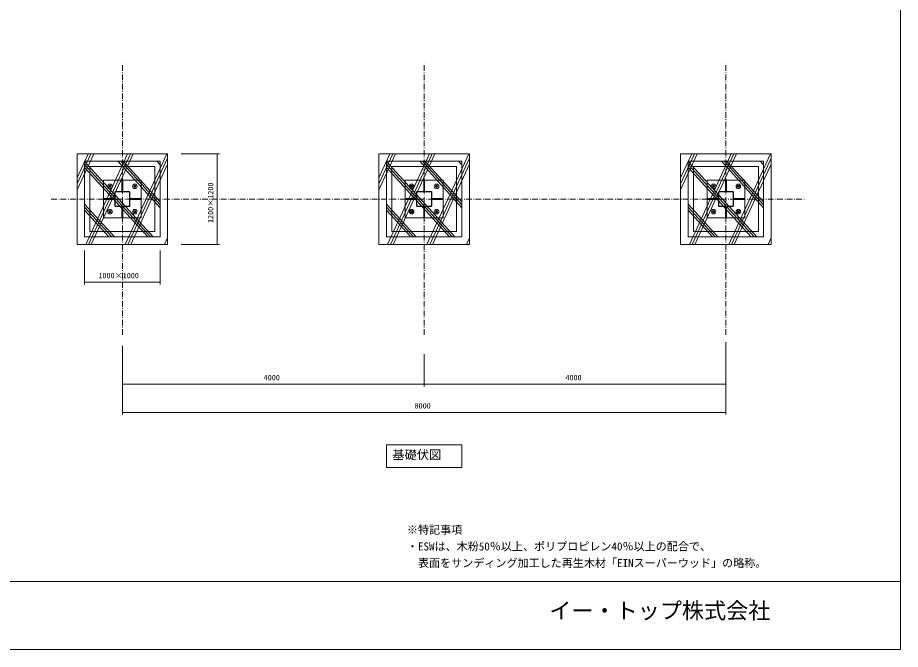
# Model space of a CAD drawing. Units: millimetres, scale not verified. Extents: x -11700 to 11700, y -8360 to 8374.
# Drawn here: x 0 to 11700, y -8360 to 8 of the extents above; entities that cross this region are included whole.
import ezdxf
from ezdxf.enums import TextEntityAlignment as Align

# ---------------------------------------------------------------- set-up
doc = ezdxf.new("R2010")
doc.units = ezdxf.units.MM
doc.header["$LTSCALE"] = 60
doc.linetypes.add('USER6', pattern=[2.083282, 1.25, -0.416565, 0.138855, -0.277863])
doc.layers.add('0-1_IMPORTED', color=30, linetype='Continuous', lineweight=18)
doc.styles.add('ＭＳ ゴシック', font='')
doc.styles.get('ＭＳ ゴシック').set_extended_font_data('MS Gothic')

msp = doc.modelspace()

# ---------------------------------------------------------------- linework, layer by layer
at = {"layer": '0-1_IMPORTED', "color": 7, "linetype": 'USER6', "lineweight": 9}
for p, q in [((1388.03, -4195.5), (1388.03, -595.5)), ((5388.03, -4195.5), (5388.03, -595.5)), ((9388.03, -4195.5), (9388.03, -595.5)), ((444, -2395.05), (10444, -2395.05))]:
    msp.add_line(p, q, dxfattribs=at)
at = {"layer": '0-1_IMPORTED'}
for p, q in [((788.03, -2113.42), (934.97, -1795.05)), ((788.03, -2192.62), (971.52, -1795.05)), ((788.03, -2271.8), (1008.07, -1795.05)), ((903.29, -2995.05), (1457.14, -1795.05)), ((939.85, -2995.05), (1493.69, -1795.05)), ((976.39, -2995.05), (1530.24, -1795.05)), ((1425.47, -2995.05), (1979.31, -1795.05)), ((1462.02, -2995.05), (1988.03, -1855.35)), ((4788.03, -2113.42), (4934.97, -1795.05)), ((4788.03, -2192.62), (4971.52, -1795.05)), ((4788.03, -2271.8), (5008.07, -1795.05)), ((4903.29, -2995.05), (5457.14, -1795.05)), ((4939.85, -2995.05), (5493.69, -1795.05)), ((4976.39, -2995.05), (5530.24, -1795.05)), ((5425.47, -2995.05), (5979.31, -1795.05)), ((5462.02, -2995.05), (5988.03, -1855.35)), ((8788.03, -2113.42), (8934.97, -1795.05)), ((8788.03, -2192.62), (8971.52, -1795.05)), ((8788.03, -2271.8), (9008.07, -1795.05)), ((8903.29, -2995.05), (9457.14, -1795.05)), ((8939.85, -2995.05), (9493.69, -1795.05)), ((8976.39, -2995.05), (9530.24, -1795.05)), ((9425.47, -2995.05), (9979.31, -1795.05)), ((9462.02, -2995.05), (9988.03, -1855.35)), ((1796.39, -2895.05), (888.03, -1895.86)), ((1760.39, -2895.05), (888.03, -1935.46)), ((1724.4, -2895.05), (888.03, -1975.05)), ((1888.03, -2509.37), (1329.57, -1895.05)), ((1888.03, -2469.77), (1365.56, -1895.05)), ((1888.03, -2430.17), (1402.29, -1895.86)), ((1498.56, -2995.05), (1988.03, -1934.53)), ((1888.03, -1943.68), (1843.83, -1895.05)), ((1888.03, -1904.08), (1879.82, -1895.05)), ((5796.39, -2895.05), (4888.03, -1895.86)), ((5760.39, -2895.05), (4888.03, -1935.46)), ((5724.4, -2895.05), (4888.03, -1975.05)), ((5888.03, -2509.37), (5329.57, -1895.05)), ((5888.03, -2469.77), (5365.56, -1895.05)), ((5888.03, -2430.17), (5402.29, -1895.86)), ((5498.56, -2995.05), (5988.03, -1934.53)), ((5888.03, -1943.68), (5843.83, -1895.05)), ((5888.03, -1904.08), (5879.82, -1895.05)), ((9796.39, -2895.05), (8888.03, -1895.86)), ((9760.39, -2895.05), (8888.03, -1935.46)), ((9724.4, -2895.05), (8888.03, -1975.05)), ((9888.03, -2509.37), (9329.57, -1895.05)), ((9888.03, -2469.77), (9365.56, -1895.05)), ((9888.03, -2430.17), (9402.29, -1895.86)), ((9498.56, -2995.05), (9988.03, -1934.53)), ((9888.03, -1943.68), (9843.83, -1895.05)), ((9888.03, -1904.08), (9879.82, -1895.05)), ((1388.03, -2294.95), (1297.03, -2294.95)), ((1388.03, -2299.45), (1297.03, -2299.45)), ((1479.03, -2294.95), (1388.03, -2294.95)), ((1479.03, -2299.45), (1388.03, -2299.45)), ((5388.03, -2294.95), (5297.03, -2294.95)), ((5388.03, -2299.45), (5297.03, -2299.45)), ((5479.03, -2294.95), (5388.03, -2294.95)), ((5479.03, -2299.45), (5388.03, -2299.45)), ((9388.03, -2294.95), (9297.03, -2294.95)), ((9388.03, -2299.45), (9297.03, -2299.45)), ((9479.03, -2294.95), (9388.03, -2294.95)), ((9479.03, -2299.45), (9388.03, -2299.45)), ((1282.13, -2895.05), (888.03, -2461.54)), ((1246.14, -2895.05), (888.03, -2501.14)), ((1210.14, -2895.05), (888.03, -2540.74)), ((5282.13, -2895.05), (4888.03, -2461.54)), ((5246.14, -2895.05), (4888.03, -2501.14)), ((5210.14, -2895.05), (4888.03, -2540.74)), ((9282.13, -2895.05), (8888.03, -2461.54)), ((9246.14, -2895.05), (8888.03, -2501.14)), ((9210.14, -2895.05), (8888.03, -2540.74)), ((1947.64, -2995.05), (1988.03, -2907.53)), ((5947.64, -2995.05), (5988.03, -2907.53)), ((9947.64, -2995.05), (9988.03, -2907.53)), ((1984.19, -2995.05), (1988.03, -2986.72)), ((5984.19, -2995.05), (5988.03, -2986.72)), ((9984.19, -2995.05), (9988.03, -2986.72)), ((-11700, -7459.5), (11700, -7459.5))]:
    msp.add_line(p, q, dxfattribs=at)
at = {"layer": '0-1_IMPORTED', "color": 1}
for p, q in [((2168.03, -1795.05), (2674, -1795.05)), ((2644, -1795.05), (2644, -2995.05)), ((2168.03, -2995.05), (2674, -2995.05)), ((888.03, -3075.05), (888.03, -3525.5)), ((1888.03, -3075.05), (1888.03, -3525.5)), ((888.03, -3495.5), (1888.03, -3495.5)), ((9388.03, -4290.5), (9388.03, -5250.5)), ((1388.03, -4340.5), (1388.03, -5250.5)), ((1388.04, -4426.74), (1388.04, -4876.74)), ((9388.04, -4426.74), (9388.04, -4876.74)), ((5388.04, -4451.74), (5388.04, -4876.74)), ((5388.04, -4451.74), (5388.04, -4876.74)), ((1388.04, -4846.74), (5388.04, -4846.74)), ((9388.04, -4846.74), (5388.04, -4846.74)), ((1388.03, -5220.5), (9388.03, -5220.5))]:
    msp.add_line(p, q, dxfattribs=at)
at = {"layer": '0-1_IMPORTED'}
for points in [[(-11700, 8140.5), (11700, 8140.5), (11700, -8359.5), (-11700, -8359.5)], [(788.03, -1795.05), (1988.03, -1795.05), (1988.03, -2995.05), (788.03, -2995.05)], [(4788.03, -1795.05), (5988.03, -1795.05), (5988.03, -2995.05), (4788.03, -2995.05)], [(8788.03, -1795.05), (9988.03, -1795.05), (9988.03, -2995.05), (8788.03, -2995.05)], [(888.03, -1895.05), (1888.03, -1895.05), (1888.03, -2895.05), (888.03, -2895.05)], [(958.03, -1965.05), (1818.03, -1965.05), (1818.03, -2825.05), (958.03, -2825.05)], [(4888.03, -1895.05), (5888.03, -1895.05), (5888.03, -2895.05), (4888.03, -2895.05)], [(4958.03, -1965.05), (5818.03, -1965.05), (5818.03, -2825.05), (4958.03, -2825.05)], [(8888.03, -1895.05), (9888.03, -1895.05), (9888.03, -2895.05), (8888.03, -2895.05)], [(8958.03, -1965.05), (9818.03, -1965.05), (9818.03, -2825.05), (8958.03, -2825.05)], [(1138.03, -2144.95), (1638.03, -2144.95), (1638.03, -2644.95), (1138.03, -2644.95)], [(1236.89, -2227.55), (1229.96, -2239.55), (1216.11, -2239.55), (1209.18, -2227.55), (1216.11, -2215.55), (1229.96, -2215.55)], [(1382.03, -2154.95), (1382.03, -2294.95), (1394.03, -2294.95), (1394.03, -2154.95)], [(1539.18, -2227.55), (1546.11, -2239.55), (1559.96, -2239.55), (1566.89, -2227.55), (1559.96, -2215.55), (1546.11, -2215.55)], [(5138.03, -2144.95), (5638.03, -2144.95), (5638.03, -2644.95), (5138.03, -2644.95)], [(5236.89, -2227.55), (5229.96, -2239.55), (5216.11, -2239.55), (5209.18, -2227.55), (5216.11, -2215.55), (5229.96, -2215.55)], [(5382.03, -2154.95), (5382.03, -2294.95), (5394.03, -2294.95), (5394.03, -2154.95)], [(5539.18, -2227.55), (5546.11, -2239.55), (5559.96, -2239.55), (5566.89, -2227.55), (5559.96, -2215.55), (5546.11, -2215.55)], [(9138.03, -2144.95), (9638.03, -2144.95), (9638.03, -2644.95), (9138.03, -2644.95)], [(9236.89, -2227.55), (9229.96, -2239.55), (9216.11, -2239.55), (9209.18, -2227.55), (9216.11, -2215.55), (9229.96, -2215.55)], [(9382.03, -2154.95), (9382.03, -2294.95), (9394.03, -2294.95), (9394.03, -2154.95)], [(9539.18, -2227.55), (9546.11, -2239.55), (9559.96, -2239.55), (9566.89, -2227.55), (9559.96, -2215.55), (9546.11, -2215.55)], [(1148.03, -2388.95), (1288.03, -2388.95), (1288.03, -2400.95), (1148.03, -2400.95)], [(1628.03, -2400.95), (1488.03, -2400.95), (1488.03, -2388.95), (1628.03, -2388.95)], [(5148.03, -2388.95), (5288.03, -2388.95), (5288.03, -2400.95), (5148.03, -2400.95)], [(5628.03, -2400.95), (5488.03, -2400.95), (5488.03, -2388.95), (5628.03, -2388.95)], [(9148.03, -2388.95), (9288.03, -2388.95), (9288.03, -2400.95), (9148.03, -2400.95)], [(9628.03, -2400.95), (9488.03, -2400.95), (9488.03, -2388.95), (9628.03, -2388.95)], [(1236.89, -2562.55), (1229.96, -2550.55), (1216.11, -2550.55), (1209.18, -2562.55), (1216.11, -2574.55), (1229.96, -2574.55)], [(1394.03, -2634.95), (1394.03, -2494.95), (1382.03, -2494.95), (1382.03, -2634.95)], [(1539.18, -2562.55), (1546.11, -2550.55), (1559.96, -2550.55), (1566.89, -2562.55), (1559.96, -2574.55), (1546.11, -2574.55)], [(5236.89, -2562.55), (5229.96, -2550.55), (5216.11, -2550.55), (5209.18, -2562.55), (5216.11, -2574.55), (5229.96, -2574.55)], [(5394.03, -2634.95), (5394.03, -2494.95), (5382.03, -2494.95), (5382.03, -2634.95)], [(5539.18, -2562.55), (5546.11, -2550.55), (5559.96, -2550.55), (5566.89, -2562.55), (5559.96, -2574.55), (5546.11, -2574.55)], [(9236.89, -2562.55), (9229.96, -2550.55), (9216.11, -2550.55), (9209.18, -2562.55), (9216.11, -2574.55), (9229.96, -2574.55)], [(9394.03, -2634.95), (9394.03, -2494.95), (9382.03, -2494.95), (9382.03, -2634.95)], [(9539.18, -2562.55), (9546.11, -2550.55), (9559.96, -2550.55), (9566.89, -2562.55), (9559.96, -2574.55), (9546.11, -2574.55)], [(4888.03, -5650.5), (5888.03, -5650.5), (5888.03, -5950.5), (4888.03, -5950.5)]]:
    msp.add_lwpolyline(points, close=True, dxfattribs=at)
for points in [[(1288.03, -2303.95), (1288.03, -2394.95), (1288.03, -2485.95)], [(1292.53, -2303.95), (1292.53, -2394.95), (1292.53, -2485.95)], [(1483.53, -2485.95), (1483.53, -2394.95), (1483.53, -2303.95)], [(1488.03, -2485.95), (1488.03, -2394.95), (1488.03, -2303.95)], [(5288.03, -2303.95), (5288.03, -2394.95), (5288.03, -2485.95)], [(5292.53, -2303.95), (5292.53, -2394.95), (5292.53, -2485.95)], [(5483.53, -2485.95), (5483.53, -2394.95), (5483.53, -2303.95)], [(5488.03, -2485.95), (5488.03, -2394.95), (5488.03, -2303.95)], [(9288.03, -2303.95), (9288.03, -2394.95), (9288.03, -2485.95)], [(9292.53, -2303.95), (9292.53, -2394.95), (9292.53, -2485.95)], [(9483.53, -2485.95), (9483.53, -2394.95), (9483.53, -2303.95)], [(9488.03, -2485.95), (9488.03, -2394.95), (9488.03, -2303.95)], [(1297.03, -2490.45), (1388.03, -2490.45), (1479.03, -2490.45)], [(1297.03, -2494.95), (1388.03, -2494.95), (1479.03, -2494.95)], [(5297.03, -2490.45), (5388.03, -2490.45), (5479.03, -2490.45)], [(5297.03, -2494.95), (5388.03, -2494.95), (5479.03, -2494.95)], [(9297.03, -2490.45), (9388.03, -2490.45), (9479.03, -2490.45)], [(9297.03, -2494.95), (9388.03, -2494.95), (9479.03, -2494.95)]]:
    msp.add_lwpolyline(points, dxfattribs=at)
for centre, radius in [((1223.03, -2227.55), 30), ((1223.03, -2227.55), 12), ((1223.03, -2227.55), 6.27), ((1553.03, -2227.55), 30), ((1553.03, -2227.55), 12), ((1553.03, -2227.55), 6.27), ((5223.03, -2227.55), 30), ((5223.03, -2227.55), 12), ((5223.03, -2227.55), 6.27), ((5553.03, -2227.55), 30), ((5553.03, -2227.55), 12), ((5553.03, -2227.55), 6.27), ((9223.03, -2227.55), 30), ((9223.03, -2227.55), 12), ((9223.03, -2227.55), 6.27), ((9553.03, -2227.55), 30), ((9553.03, -2227.55), 12), ((9553.03, -2227.55), 6.27), ((1223.03, -2562.55), 30), ((1223.03, -2562.55), 12), ((1223.03, -2562.55), 6.27), ((1553.03, -2562.55), 30), ((1553.03, -2562.55), 12), ((1553.03, -2562.55), 6.27), ((5223.03, -2562.55), 30), ((5223.03, -2562.55), 12), ((5223.03, -2562.55), 6.27), ((5553.03, -2562.55), 30), ((5553.03, -2562.55), 12), ((5553.03, -2562.55), 6.27), ((9223.03, -2562.55), 30), ((9223.03, -2562.55), 12), ((9223.03, -2562.55), 6.27), ((9553.03, -2562.55), 30), ((9553.03, -2562.55), 12), ((9553.03, -2562.55), 6.27)]:
    msp.add_circle(centre, radius, dxfattribs=at)
at = {"layer": '0-1_IMPORTED', "color": 1}
for centre, start, end in [((1223.03, -2227.55), 270, 200), ((1553.03, -2227.55), 340, 270), ((5223.03, -2227.55), 270, 200), ((5553.03, -2227.55), 340, 270), ((9223.03, -2227.55), 270, 200), ((9553.03, -2227.55), 340, 270), ((1223.03, -2562.55), 160, 90), ((1553.03, -2562.55), 90, 20), ((5223.03, -2562.55), 160, 90), ((5553.03, -2562.55), 90, 20), ((9223.03, -2562.55), 160, 90), ((9553.03, -2562.55), 90, 20)]:
    msp.add_arc(centre, 8, start, end, dxfattribs=at)
at = {"layer": '0-1_IMPORTED'}
for centre, radius, start, end in [((1297.03, -2303.95), 9, 90, 180), ((1297.03, -2303.95), 4.5, 90, 180), ((1479.03, -2303.95), 9, 0, 90), ((1479.03, -2303.95), 4.5, 0, 90), ((5297.03, -2303.95), 9, 90, 180), ((5297.03, -2303.95), 4.5, 90, 180), ((5479.03, -2303.95), 9, 0, 90), ((5479.03, -2303.95), 4.5, 0, 90), ((9297.03, -2303.95), 9, 90, 180), ((9297.03, -2303.95), 4.5, 90, 180), ((9479.03, -2303.95), 9, 0, 90), ((9479.03, -2303.95), 4.5, 360, 90), ((1297.03, -2485.95), 9, 180, 270), ((1297.03, -2485.95), 4.5, 180, 270), ((1479.03, -2485.95), 9, 270, 0), ((1479.03, -2485.95), 4.5, 270, 0), ((5297.03, -2485.95), 9, 180, 270), ((5297.03, -2485.95), 4.5, 180, 270), ((5479.03, -2485.95), 9, 270, 0), ((5479.03, -2485.95), 4.5, 270, 0), ((9297.03, -2485.95), 9, 180, 270), ((9297.03, -2485.95), 4.5, 180, 270), ((9479.03, -2485.95), 9, 270, 0), ((9479.03, -2485.95), 4.5, 270, 0)]:
    msp.add_arc(centre, radius, start, end, dxfattribs=at)
at = {"layer": '0-1_IMPORTED', "color": 1}
for points in [[(2644, -1795.05), (2649.25, -1855.05), (2638.75, -1855.05)], [(2644, -2995.05), (2638.75, -2935.06), (2649.25, -2935.06)], [(888.03, -3495.5), (948.03, -3490.25), (948.03, -3500.75)], [(1888.03, -3495.5), (1828.04, -3500.75), (1828.04, -3490.25)], [(1388.04, -4846.74), (1448.03, -4841.49), (1448.03, -4851.99)], [(5388.04, -4846.74), (5328.04, -4851.99), (5328.04, -4841.49)], [(5388.04, -4846.74), (5448.03, -4841.49), (5448.03, -4851.99)], [(9388.04, -4846.74), (9328.04, -4851.99), (9328.04, -4841.49)], [(1388.03, -5220.5), (1448.03, -5215.25), (1448.03, -5225.75)], [(9388.03, -5220.5), (9328.04, -5225.75), (9328.04, -5215.25)]]:
    msp.add_solid(points, dxfattribs=at)

# ---------------------------------------------------------------- texts
at = {"layer": '0-1_IMPORTED', "color": 7, "style": 'ＭＳ ゴシック'}
msp.add_text('1200×1200', height=71.65, rotation=90, dxfattribs=at).set_placement((2614.22, -2712.55), align=Align.BOTTOM_LEFT)
for s, height, p in [('1000×1000', 71.65, (1070.53, -3465.72)), ('4000', 71.65, (3261.04, -4816.96)), ('4000', 71.65, (7261.04, -4816.96)), ('8000', 71.65, (5261.03, -5190.72)), ('基礎伏図', 119.4, (4964.7, -5876.7)), ('※特記事項', 107.5, (5159.6, -6862.44)), ('・ESWは、木粉50％以上、ポリプロピレン40％以上の配合で、', 107.5, (5159.6, -7082.34)), ('  表面をサンディング加工した再生木材「EINスーパーウッド」の略称。', 107.5, (5159.6, -7302.23)), ('イー・トップ株式会社', 214.9, (7046.19, -8018.62))]:
    msp.add_text(s, height=height, dxfattribs=at).set_placement(p, align=Align.BOTTOM_LEFT)

doc.saveas('drawing.dxf')
